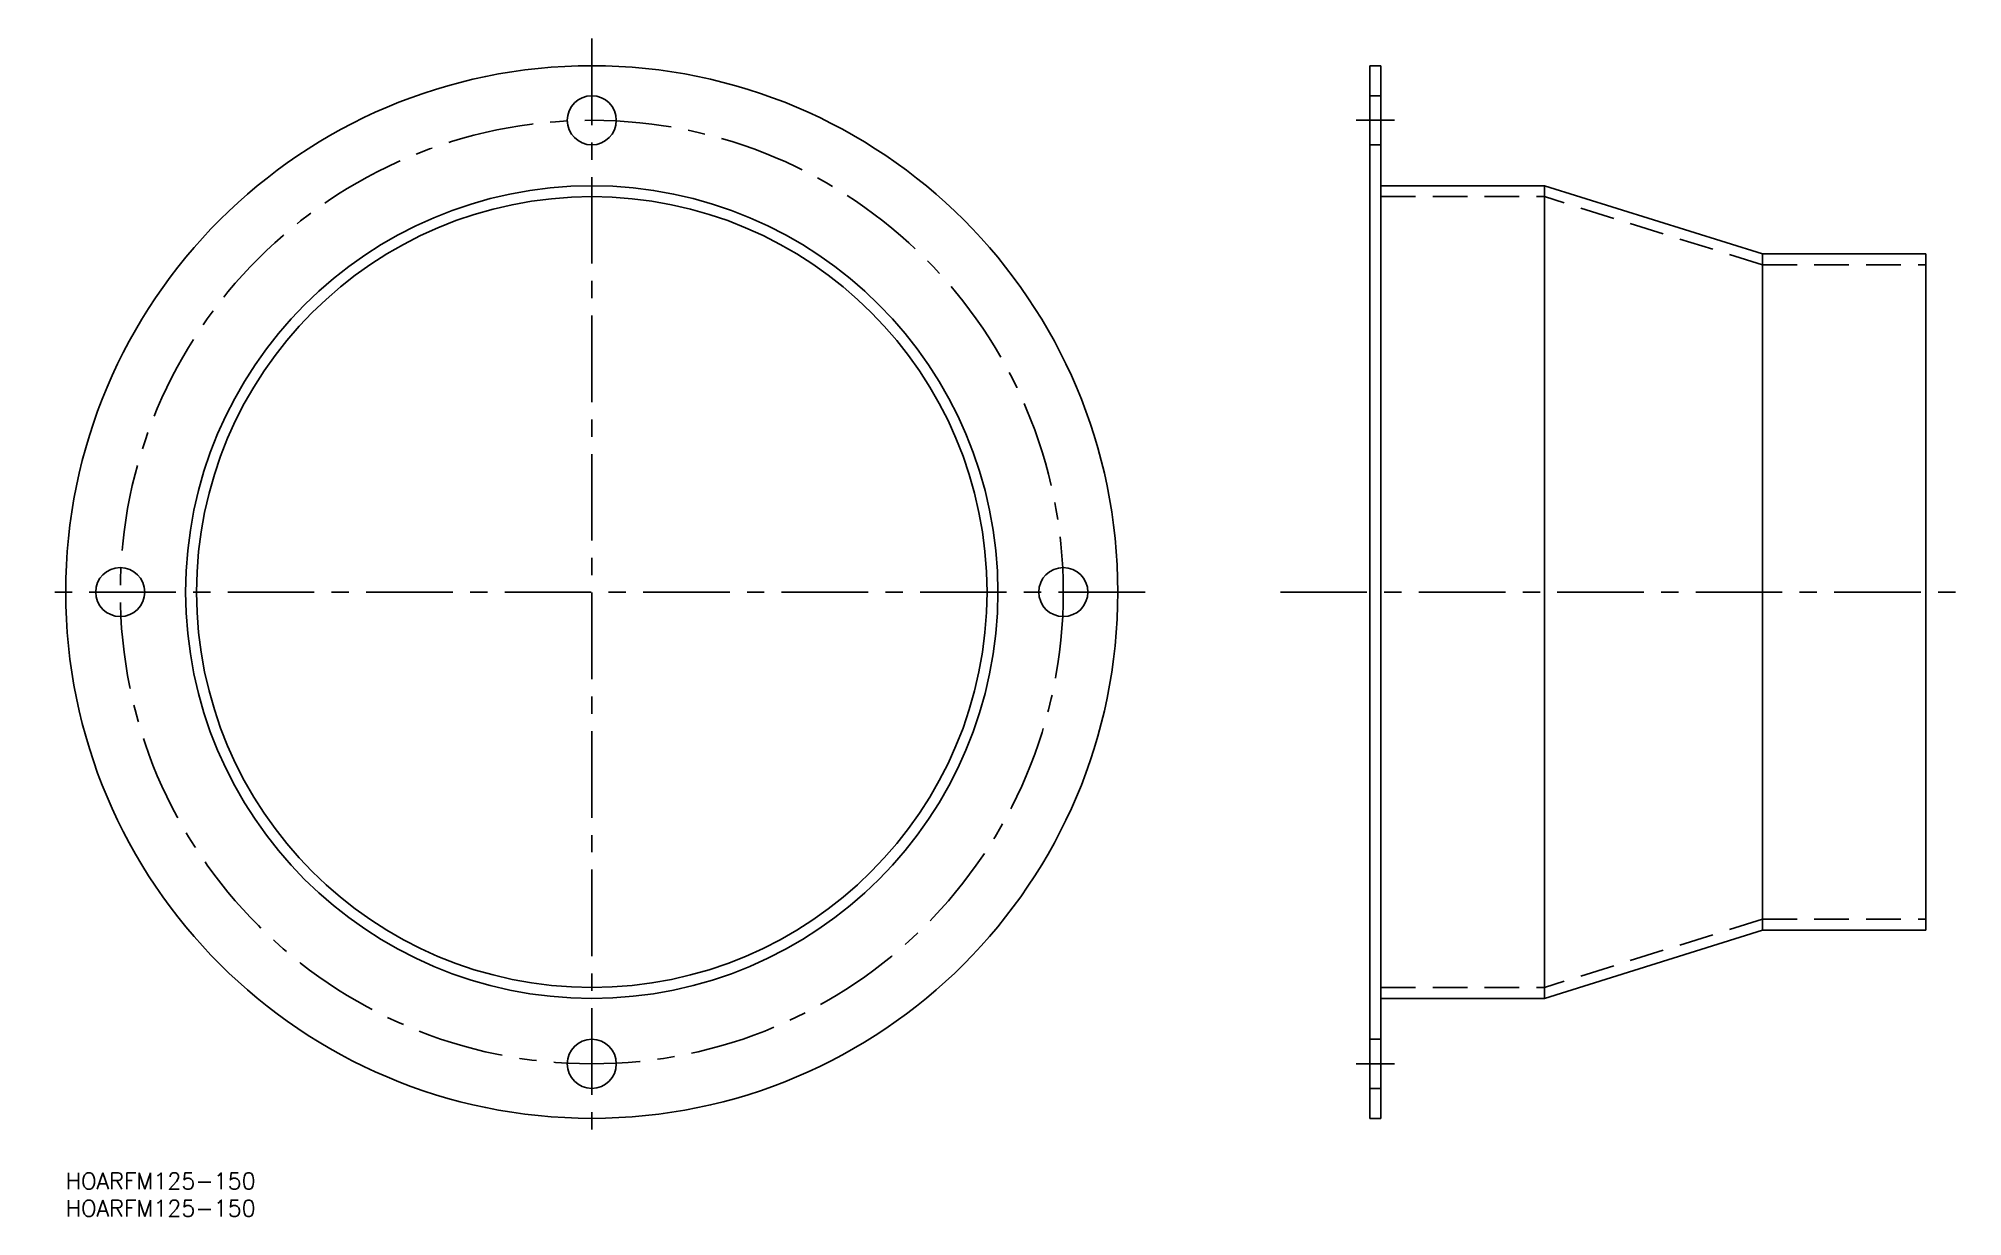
# Model space of a CAD drawing. Extents: x -5 to 348, y -8 to 208.
import ezdxf

# ---------------------------------------------------------------- set-up
doc = ezdxf.new("R2010")
doc.units = 0
doc.header["$LTSCALE"] = 0.5
doc.linetypes.add('CENTER', pattern=[50.8, 31.75, -6.35, 6.35, -6.35])
doc.linetypes.add('DASHED', pattern=[19.05, 12.7, -6.35])
for name, color, linetype in [('MSM_CENTER', 1, 'CENTER'), ('MSM_CONTINUOUS', 7, 'CONTINUOUS'), ('MSM_DASHED', 4, 'DASHED'), ('MSM_PART_NUMBER', 7, 'CONTINUOUS')]:
    doc.layers.add(name, color=color, linetype=linetype)
doc.styles.get("Standard").update_dxf_attribs({"font": 'txt.shx', "height": 3, "bigfont": 'bigfont.shx'})

# ---------------------------------------------------------------- blocks, each defined once
blk = doc.blocks.new('*U2')
at = {"layer": 'MSM_PART_NUMBER'}
blk.add_text('HOARFM125-150', height=3, dxfattribs=at).set_placement((0, -3))
blk = doc.blocks.new('*U3')
at = {"layer": 'MSM_PART_NUMBER'}
blk.add_text('HOARFM125-150', height=3, dxfattribs=at).set_placement((0, -8))

msp = doc.modelspace()

# ---------------------------------------------------------------- linework, layer by layer
at = {"layer": 'MSM_CENTER'}
for p, q in [((96.5, 208), (96.5, 5)), ((236.74, 193), (243.74, 193)), ((198, 106.5), (-5, 106.5)), ((222.82, 106.5), (347.95, 106.5)), ((236.74, 20), (243.74, 20))]:
    msp.add_line(p, q, dxfattribs=at)
msp.add_circle((96.5, 106.5), 86.5, dxfattribs=at)
at = {"layer": 'MSM_CONTINUOUS'}
for p, q in [((239.24, 203), (239.24, 10)), ((239.24, 203), (241.24, 203)), ((241.24, 203), (241.24, 10)), ((241.24, 181), (271.24, 181)), ((271.24, 181), (271.24, 32)), ((311.24, 168.5), (271.24, 181)), ((311.24, 168.5), (311.24, 44.5)), ((311.24, 168.5), (341.24, 168.5)), ((341.24, 168.5), (341.24, 44.5)), ((311.24, 44.5), (271.24, 32)), ((311.24, 44.5), (341.24, 44.5)), ((241.24, 32), (271.24, 32)), ((239.24, 10), (241.24, 10))]:
    msp.add_line(p, q, dxfattribs=at)
for centre, radius in [((96.5, 106.5), 96.5), ((96.5, 193), 4.5), ((96.5, 106.5), 74.5), ((96.5, 106.5), 72.5), ((10, 106.5), 4.5), ((183, 106.5), 4.5), ((96.5, 20), 4.5)]:
    msp.add_circle(centre, radius, dxfattribs=at)
at = {"layer": 'MSM_DASHED'}
for p, q in [((239.24, 197.5), (241.24, 197.5)), ((239.24, 188.5), (241.24, 188.5)), ((241.24, 179), (271.24, 179)), ((311.24, 166.5), (271.24, 179)), ((311.24, 166.5), (341.24, 166.5)), ((311.24, 46.5), (271.24, 34)), ((311.24, 46.5), (341.24, 46.5)), ((241.24, 34), (271.24, 34)), ((239.24, 24.5), (241.24, 24.5)), ((239.24, 15.5), (241.24, 15.5))]:
    msp.add_line(p, q, dxfattribs=at)

# ---------------------------------------------------------------- block references
at = {"layer": 'MSM_CONTINUOUS'}
for name in ['*U2', '*U3']:
    msp.add_blockref(name, (0, 0), dxfattribs=at)

doc.saveas('drawing.dxf')
